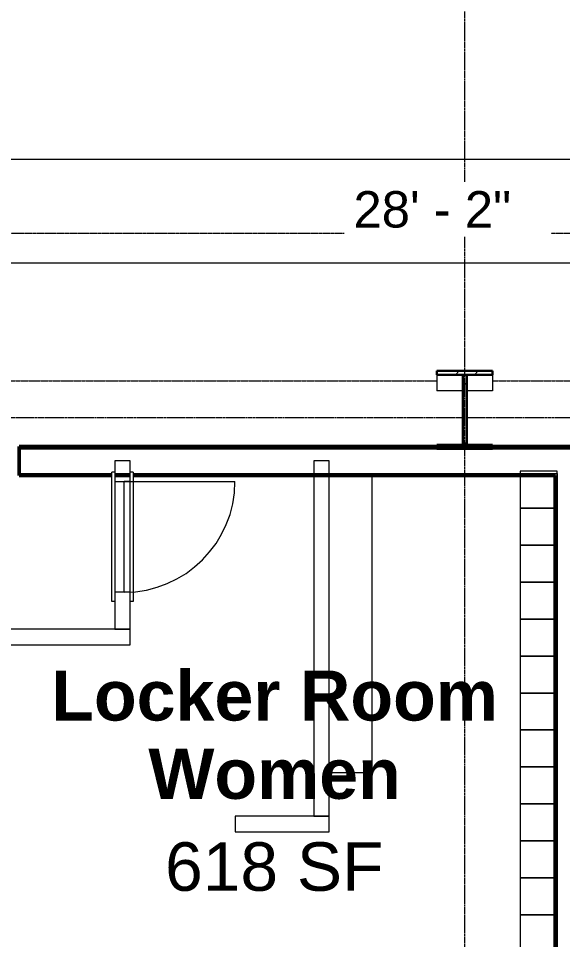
# Model space of a CAD drawing. Header units: inches. Extents: x 21806 to 26875, y -23174 to -20350.
# Drawn here: x 25546.6 to 25723.1, y -22519.3 to -22220.4 of the extents above; entities that cross this region are included whole.
import ezdxf

# ---------------------------------------------------------------- set-up
doc = ezdxf.new("R2010")
doc.units = ezdxf.units.IN
doc.header["$MEASUREMENT"] = 0
doc.linetypes.add('Dash 1_16_', pattern=[0.125, 0.0625, -0.0625])
doc.linetypes.add('Grid Line 1_2_', pattern=[0.875, 0.5, -0.125, 0.125, -0.125])
for name, color, linetype, lineweight in [('A-ANNO-DIMS', 211, 'Continuous', 9), ('A-ANNO-DIMS-128', 211, 'Continuous', 9), ('A-DETL', 90, 'Continuous', 9), ('A-DOOR', 31, 'Continuous', 13), ('A-FLOR', 192, 'Continuous', 13), ('A-FLOR-CLRS', 90, 'Dash 1_16_', 9), ('A-WALL', 113, 'Continuous', 13), ('A-WALL-PATT', 111, 'Continuous', 50), ('I-FURN', 30, 'Continuous', 9), ('I-WALL', 2, 'Continuous', 13), ('L-SITE-WALL', 31, 'Continuous', 13), ('M-AREA-IDEN', 171, 'Continuous', 9), ('S-COLS', 52, 'Continuous', 9), ('S-GRID', 1, 'Continuous', 9)]:
    doc.layers.add(name, color=color, linetype=linetype, lineweight=lineweight)
doc.styles.add('Arial', font='arial.ttf', dxfattribs={"height": 11.802395})
doc.styles.add('Arial_2', font='arial.ttf', dxfattribs={"height": 15.736527})
doc.styles.add('Arial_B_1', font='arialbd.ttf', dxfattribs={"height": 16.236099})
doc.dimstyles.new('Linear_-_3_32__Arial_3', dxfattribs={"dimscale": 12, "dimtxt": 12, "dimasz": 1.333333, "dimexe": 1, "dimexo": 0.666667, "dimgap": 0.666667, "dimtad": 1, "dimdec": 0, "dimzin": 1, "dimdsep": 46, "dimlunit": 4, "dimtxsty": 'Arial', "dimblk1": 'OBLIQUE', "dimblk2": 'OBLIQUE', "dimsah": 1, "dimcen": 0.09, "dimdle": 1, "dimazin": 0, "dimtfac": 1, "dimtdec": 4, "dimtix": 1, "dimtmove": 0, "dimatfit": 3, "dimfxl": 1, "dimtvp": 1, "dimtfill": 1, "dimfrac": 2, "dimtolj": 1, "dimtzin": 0, "dimarcsym": 2})
pattern_1 = [(45, (0, 0), (-12.6713535, 12.6713535), []), (45, (0, 19.2), (-12.6713535, 12.6713535), [])]
pattern_2 = [(0, (0, 0), (40.96, 10.24), [1.69, -29.03, 1.69, -29.03, -163.84]), (0, (0, 0), (40.96, 10.24), [-61.44, 1.69, -59.75, 1.69, -29.03, -71.68]), (0, (0, 0), (40.96, 10.24), [-153.6, 1.69, -18.79, 1.69, -49.51]), (120, (15.36, 5.12), (-29.3481, 30.3524005), [1.69, -29.03, 1.69, -29.03, -163.84]), (120, (15.36, 5.12), (-29.3481, 30.3524005), [-61.44, 1.69, -59.75, 1.69, -29.03, -71.68]), (120, (15.36, 5.12), (-29.3481, 30.3524005), [-153.6, 1.69, -18.79, 1.69, -49.51]), (240, (20.48, 25.6), (-11.6119, -40.5924005), [1.69, -29.03, 1.69, -29.03, -163.84]), (240, (20.48, 25.6), (-11.6119, -40.5924005), [-61.44, 1.69, -59.75, 1.69, -29.03, -71.68]), (240, (20.48, 25.6), (-11.6119, -40.5924005), [-153.6, 1.69, -18.79, 1.69, -49.51])]

# ---------------------------------------------------------------- blocks, each defined once
blk = doc.blocks.new('Locker-Double S_Floor Plan0')
at = {"layer": 'I-FURN', "color": 7}
for p, q in [((0, 12), (0, 0)), ((12, 12), (0, 12)), ((12, 0), (12, 12)), ((0, 0), (12, 0))]:
    blk.add_line(p, q, dxfattribs=at)
blk = doc.blocks.new('Locker-Double S_Floor Plan1')
at = {"layer": 'I-FURN', "color": 7}
for p, q in [((0, 12), (0, 0)), ((12, 12), (0, 12)), ((12, 0), (12, 12)), ((0, 0), (12, 0))]:
    blk.add_line(p, q, dxfattribs=at)
blk = doc.blocks.new('Locker-Double S_Floor Plan2')
at = {"layer": 'I-FURN', "color": 7}
for p, q in [((0, 12), (0, 0)), ((12, 12), (0, 12)), ((12, 0), (12, 12)), ((0, 0), (12, 0))]:
    blk.add_line(p, q, dxfattribs=at)
blk = doc.blocks.new('Locker-Double S_Floor Plan3')
at = {"layer": 'I-FURN', "color": 7}
for p, q in [((0, 12), (0, 0)), ((12, 12), (0, 12)), ((12, 0), (12, 12)), ((0, 0), (12, 0))]:
    blk.add_line(p, q, dxfattribs=at)
blk = doc.blocks.new('Locker-Double S_Floor Plan4')
at = {"layer": 'I-FURN', "color": 7}
for p, q in [((0, 12), (0, 0)), ((12, 12), (0, 12)), ((12, 0), (12, 12)), ((0, 0), (12, 0))]:
    blk.add_line(p, q, dxfattribs=at)
blk = doc.blocks.new('Locker-Double S_Floor Plan5')
at = {"layer": 'I-FURN', "color": 7}
for p, q in [((0, 12), (0, 0)), ((12, 12), (0, 12)), ((12, 0), (12, 12)), ((0, 0), (12, 0))]:
    blk.add_line(p, q, dxfattribs=at)
blk = doc.blocks.new('Furniture 2-Fur_Floor Plan0')
at = {"layer": 'I-FURN', "color": 7}
for p, q in [((25661.39, -22465.05), (25661.39, -22368.68)), ((25647.39, -22465.05), (25661.39, -22465.05))]:
    blk.add_line(p, q, dxfattribs=at)
blk = doc.blocks.new('36_ x 84_ 70372-36_ x 84_ 70372-302077 - 190480-301256-First Floor Plan')
at = {"layer": 'A-DOOR', "color": 250}
for p, q in [((-3, 6.15302), (39, 6.15302)), ((-3, 6.15302), (-3, 5.15302)), ((39, 6.15302), (39, 5.15302)), ((39, 5.15302), (-3, 5.15302)), ((0, 5.15302), (0, 3.15302)), ((36, 3.15302), (0, 3.15302)), ((36, 5.15302), (36, 3.15302)), ((-3, 0.15302), (39, 0.15302)), ((-3, 0.15302), (-3, -0.84698)), ((39, 0.15302), (39, -0.84698)), ((39, -0.84698), (-3, -0.84698))]:
    blk.add_line(p, q, dxfattribs=at)
blk = doc.blocks.new('Locker-Double S_Floor Plan47')
at = {"layer": 'I-FURN', "color": 7}
for p, q in [((0, 12), (0, 0)), ((12, 12), (0, 12)), ((12, 0), (12, 12)), ((0, 0), (12, 0))]:
    blk.add_line(p, q, dxfattribs=at)
blk = doc.blocks.new('Locker-Double S_Floor Plan48')
at = {"layer": 'I-FURN', "color": 7}
for p, q in [((0, 12), (0, 0)), ((12, 12), (0, 12)), ((12, 0), (12, 12)), ((0, 0), (12, 0))]:
    blk.add_line(p, q, dxfattribs=at)
blk = doc.blocks.new('Locker-Double S_Floor Plan49')
at = {"layer": 'I-FURN', "color": 7}
for p, q in [((0, 12), (0, 0)), ((12, 12), (0, 12)), ((12, 0), (12, 12)), ((0, 0), (12, 0))]:
    blk.add_line(p, q, dxfattribs=at)
blk = doc.blocks.new('Locker-Double S_Floor Plan50')
at = {"layer": 'I-FURN', "color": 7}
for p, q in [((0, 12), (0, 0)), ((12, 12), (0, 12)), ((12, 0), (12, 12)), ((0, 0), (12, 0))]:
    blk.add_line(p, q, dxfattribs=at)
blk = doc.blocks.new('Locker-Double S_Floor Plan51')
at = {"layer": 'I-FURN', "color": 7}
for p, q in [((0, 12), (0, 0)), ((12, 12), (0, 12)), ((12, 0), (12, 12)), ((0, 0), (12, 0))]:
    blk.add_line(p, q, dxfattribs=at)
blk = doc.blocks.new('Locker-Double S_Floor Plan52')
at = {"layer": 'I-FURN', "color": 7}
for p, q in [((0, 12), (0, 0)), ((12, 12), (0, 12)), ((12, 0), (12, 12)), ((0, 0), (12, 0))]:
    blk.add_line(p, q, dxfattribs=at)
blk = doc.blocks.new('Locker-Double S_Floor Plan53')
at = {"layer": 'I-FURN', "color": 7}
for p, q in [((0, 12), (0, 0)), ((12, 12), (0, 12)), ((12, 0), (12, 12)), ((0, 0), (12, 0))]:
    blk.add_line(p, q, dxfattribs=at)
blk = doc.blocks.new('Locker Rooms_Ryan_ifc-1-First Floor Plan')
at = {"layer": 'A-WALL', "color": 250}
for p, q in [((25577.85, -22363.99), (25577.85, -22367.63)), ((25582.85, -22363.99), (25577.85, -22363.99)), ((25582.85, -22367.63), (25582.85, -22363.99)), ((25642.39, -22363.99), (25642.39, -22479.3)), ((25647.39, -22363.99), (25642.39, -22363.99)), ((25647.39, -22479.3), (25647.39, -22363.99)), ((25577.85, -22370.63), (25580.85, -22370.63)), ((25580.85, -22406.63), (25577.85, -22406.63)), ((25577.85, -22409.63), (25577.85, -22418.63)), ((25582.85, -22418.63), (25582.85, -22409.63)), ((25582.85, -22418.63), (25445.93, -22418.63)), ((25577.85, -22418.63), (25582.85, -22418.63)), ((25582.85, -22423.63), (25582.85, -22418.63)), ((25445.93, -22423.63), (25582.85, -22423.63)), ((25647.39, -22479.3), (25616.89, -22479.3)), ((25616.89, -22479.3), (25616.89, -22484.3)), ((25642.39, -22479.3), (25647.39, -22479.3)), ((25647.39, -22484.3), (25647.39, -22479.3)), ((25616.89, -22484.3), (25647.39, -22484.3))]:
    blk.add_line(p, q, dxfattribs=at)
at = {"lineweight": 9, "rotation": 270}
blk.add_blockref('36_ x 84_ 70372-36_ x 84_ 70372-302077 - 190480-301256-First Floor Plan', (25577.7, -22370.63), dxfattribs=at)
at = {"lineweight": 9}
for name, p in [('Locker-Double S_Floor Plan47', (25709.39, -22379.3)), ('Furniture 2-Fur_Floor Plan0', (0, 0)), ('Locker-Double S_Floor Plan48', (25709.39, -22391.3)), ('Locker-Double S_Floor Plan49', (25709.39, -22403.3)), ('Locker-Double S_Floor Plan50', (25709.39, -22415.3)), ('Locker-Double S_Floor Plan51', (25709.39, -22427.3)), ('Locker-Double S_Floor Plan52', (25709.39, -22439.3)), ('Locker-Double S_Floor Plan53', (25709.39, -22451.3)), ('Locker-Double S_Floor Plan0', (25709.39, -22463.3)), ('Locker-Double S_Floor Plan1', (25709.39, -22475.3)), ('Locker-Double S_Floor Plan2', (25709.39, -22487.3)), ('Locker-Double S_Floor Plan3', (25709.39, -22499.3)), ('Locker-Double S_Floor Plan4', (25709.39, -22511.3)), ('Locker-Double S_Floor Plan5', (25709.39, -22523.3))]:
    blk.add_blockref(name, p, dxfattribs=at)
blk = doc.blocks.new('DIMBLOCK18-First Floor Plan')
at = {"layer": 'A-ANNO-DIMS-128'}
for p, q in [((25511.89, -22302.63), (25511.89, -22287.78)), ((25849.64, -22596.41), (25849.64, -22287.78)), ((25511.89, -22299.78), (25849.64, -22299.78)), ((25511.89, -22299.78), (25511.89, -22302.63)), ((25849.64, -22299.78), (25849.64, -22596.41))]:
    blk.add_line(p, q, dxfattribs=at)
at = {"layer": 'A-ANNO-DIMS-128', "lineweight": 50}
for p, q in [((25511.89, -22299.78), (25519.89, -22291.78)), ((25849.64, -22299.78), (25857.64, -22291.78)), ((25511.89, -22299.78), (25503.89, -22307.78)), ((25849.64, -22299.78), (25841.64, -22307.78))]:
    blk.add_line(p, q, dxfattribs=at)
at = {"layer": 'A-ANNO-DIMS-128', "color": 0, "insert": (25655.29, -22276.47), "char_height": 11.802, "width": 61.1446, "attachment_point": 1, "line_spacing_factor": 0.938532, "style": 'Arial', "bg_fill": 3, "box_fill_scale": 1.25, "bg_fill_color": 0, "bg_fill_transparency": 0}
blk.add_mtext('28\' - 2"', dxfattribs=at)
blk = doc.blocks.new('_Oblique')
at = {"color": 0, "linetype": 'ByBlock', "lineweight": -2}
blk.add_line((-0.5, -0.5), (0.5, 0.5), dxfattribs=at)

msp = doc.modelspace()

# ---------------------------------------------------------------- hatches: boundary and pattern name
at = {"layer": 'A-WALL-PATT', "lineweight": 9}
h = msp.add_hatch(dxfattribs=at)
h.set_pattern_fill('FP_10', color=256, style=0, pattern_type=2)
h.set_pattern_definition(pattern_2)
h.paths.add_polyline_path([(25726.39, -22368.68), (25726.39, -22368.05), (25725.52, -22368.05), (25725.52, -22368.68)], flags=0)
h.paths.add_polyline_path([(25720.77, -22368.68), (25720.77, -22368.05), (25583.85, -22368.05), (25583.85, -22368.68), (25672.66, -22368.68)], flags=0)
h.paths.add_polyline_path([(25582.85, -22368.68), (25582.85, -22368.05), (25577.85, -22368.05), (25577.85, -22368.68)], flags=0)
h.paths.add_polyline_path([(25576.85, -22368.68), (25576.85, -22368.05), (25546.77, -22368.05), (25546.77, -22368.68)], flags=0)
h.paths.add_polyline_path([(25450.02, -22368.68), (25450.02, -22368.05), (25446.93, -22368.07), (25446.93, -22368.68)], flags=0)
h.paths.add_polyline_path([(25445.93, -22368.68), (25445.93, -22368.05), (25440.93, -22368.09), (25440.93, -22368.68)], flags=0)
h.paths.add_polyline_path([(25439.93, -22368.68), (25439.93, -22368.05), (25301.52, -22368.05), (25301.52, -22368.68), (25396.2, -22368.68)], flags=0)
h.paths.add_polyline_path([(25296.77, -22368.68), (25296.77, -22368.05), (25169.52, -22368.05), (25169.52, -22368.68), (25257.96, -22368.68)], flags=0)
h.paths.add_polyline_path([(25105.27, -22368.68), (25105.27, -22368.05), (24979.52, -22368.05), (24979.52, -22368.68), (24981.5, -22368.68)], flags=0)
h.paths.add_polyline_path([(25110.89, -22368.68), (25110.89, -22368.05), (25110.02, -22368.05), (25110.02, -22368.68)], flags=0)
h.paths.add_polyline_path([(24974.77, -22368.68), (24974.77, -22368.05), (24937.89, -22368.05), (24937.89, -22368.68)], flags=0)
h.paths.add_polyline_path([(24865.89, -22368.68), (24865.89, -22368.05), (24631.52, -22368.05), (24631.52, -22368.68), (24705.03, -22368.68)], flags=0)
h = msp.add_hatch(dxfattribs=at)
h.set_pattern_fill('FP_10', color=256, style=0, pattern_type=2)
h.set_pattern_definition(pattern_2)
h.paths.add_polyline_path([(25721.39, -22787.3), (25721.39, -22368.05), (25720.77, -22368.05), (25720.77, -22787.3)], flags=0)
at = {"layer": 'S-COLS'}
h = msp.add_hatch(dxfattribs=at)
h.set_pattern_fill('FP_1', color=256, style=0, pattern_type=2)
h.set_pattern_definition(pattern_1)
h.paths.add_polyline_path([(25700.39, -22336.05), (25700.39, -22334.8), (25682.39, -22334.8), (25682.39, -22336.05)], flags=0)
h = msp.add_hatch(dxfattribs=at)
h.set_pattern_fill('FP_1', color=256, style=0, pattern_type=2)
h.set_pattern_definition(pattern_1)
h.paths.add_polyline_path([(25692.02, -22358.8), (25692.02, -22336.05), (25690.77, -22336.05), (25690.77, -22358.8)], flags=0)
h = msp.add_hatch(dxfattribs=at)
h.set_pattern_fill('FP_1', color=256, style=0, pattern_type=2)
h.set_pattern_definition(pattern_1)
h.paths.add_polyline_path([(25700.39, -22360.05), (25700.39, -22358.8), (25682.39, -22358.8), (25682.39, -22360.05)], flags=0)

# ---------------------------------------------------------------- linework, layer by layer
at = {"layer": 'A-DETL'}
msp.add_line((25580.85, -22370.63), (25616.85, -22370.63), dxfattribs=at)
msp.add_arc((25580.85, -22370.63), 36, 270, 0, dxfattribs=at)
at = {"layer": 'A-FLOR'}
msp.add_line((24603.39, -22266.05), (26010.64, -22266.05), dxfattribs=at)
at = {"layer": 'A-FLOR-CLRS'}
for p, q in [((24651.39, -22290.05), (25927.39, -22290.05)), ((25410.89, -22338.05), (25682.39, -22338.05)), ((25700.39, -22338.05), (25971.89, -22338.05))]:
    msp.add_line(p, q, dxfattribs=at)
at = {"layer": 'A-WALL'}
for p, q in [((25546.77, -22360.05), (25726.39, -22360.05)), ((25546.77, -22368.05), (25576.85, -22368.05)), ((25577.85, -22368.05), (25582.85, -22368.05)), ((25583.85, -22368.05), (25721.39, -22368.05)), ((25720.77, -22368.68), (25720.77, -22368.05)), ((25721.39, -22368.05), (25721.39, -22787.3))]:
    msp.add_line(p, q, dxfattribs=at)
at = {"layer": 'I-WALL', "lineweight": 50}
msp.add_line((25720.77, -22368.68), (25720.77, -22786.68), dxfattribs=at)
at = {"layer": 'L-SITE-WALL', "lineweight": 50}
for p, q in [((25726.39, -22359.3), (25546.77, -22359.3)), ((25546.77, -22359.3), (25546.77, -22368.68)), ((25546.77, -22368.68), (25576.85, -22368.68)), ((25577.85, -22368.68), (25582.85, -22368.68)), ((25583.85, -22368.68), (25720.77, -22368.68))]:
    msp.add_line(p, q, dxfattribs=at)
at = {"layer": 'S-COLS', "lineweight": 30}
for p, q in [((25700.39, -22334.8), (25682.39, -22334.8)), ((25682.39, -22334.8), (25682.39, -22336.05)), ((25700.39, -22336.05), (25700.39, -22334.8)), ((25682.39, -22336.05), (25700.39, -22336.05)), ((25692.02, -22336.05), (25690.77, -22336.05)), ((25690.77, -22336.05), (25690.77, -22358.8)), ((25692.02, -22358.8), (25692.02, -22336.05)), ((25682.39, -22358.8), (25682.39, -22360.05)), ((25700.39, -22358.8), (25682.39, -22358.8)), ((25690.77, -22358.8), (25692.02, -22358.8)), ((25700.39, -22360.05), (25700.39, -22358.8)), ((25682.39, -22360.05), (25700.39, -22360.05))]:
    msp.add_line(p, q, dxfattribs=at)
at = {"layer": 'S-COLS'}
for p, q in [((25682.39, -22336.05), (25682.39, -22341.31)), ((25700.39, -22336.05), (25700.39, -22341.31)), ((25690.77, -22341.31), (25682.39, -22341.31)), ((25700.39, -22341.31), (25692.02, -22341.31))]:
    msp.add_line(p, q, dxfattribs=at)
at = {"layer": 'S-GRID', "linetype": 'Grid Line 1_2_'}
for p, q in [((25691.39, -23162.87), (25691.39, -20779.92)), ((26875.46, -22350.05), (22016.39, -22350.05))]:
    msp.add_line(p, q, dxfattribs=at)

# ---------------------------------------------------------------- next in the draw order: dimensions: what is measured, and where the dimension line sits
at = {"layer": 'A-ANNO-DIMS'}
dim = msp.add_linear_dim(base=(25849.64, -22299.78), p1=(25511.89, -22310.63), p2=(25849.64, -22604.41), dimstyle='Linear_-_3_32__Arial_3', override={"dimpost": '<>', "dimfxl": 447.644825}, dxfattribs=at)
dim.commit()
dim.dimension.update_dxf_attribs({"geometry": 'DIMBLOCK18-First Floor Plan', "text_midpoint": (25680.77, -22285.75)})

# ---------------------------------------------------------------- next in the draw order: block references
at = {"lineweight": 5}
msp.add_blockref('Locker Rooms_Ryan_ifc-1-First Floor Plan', (0, 0), dxfattribs=at)

# ---------------------------------------------------------------- next in the draw order: texts
at = {"layer": 'M-AREA-IDEN', "attachment_point": 2, "line_spacing_factor": 0.938532}
for s, insert, char_height, width, style in [('Locker Room\\PWomen', (25629.7, -22432), 16.2361, 168.192, 'Arial_B_1'), ('618 SF', (25629.59, -22487.74), 15.737, 84.48, 'Arial_2')]:
    msp.add_mtext(s, dxfattribs=dict(at, insert=insert, char_height=char_height, width=width, style=style))

doc.saveas('drawing.dxf')
